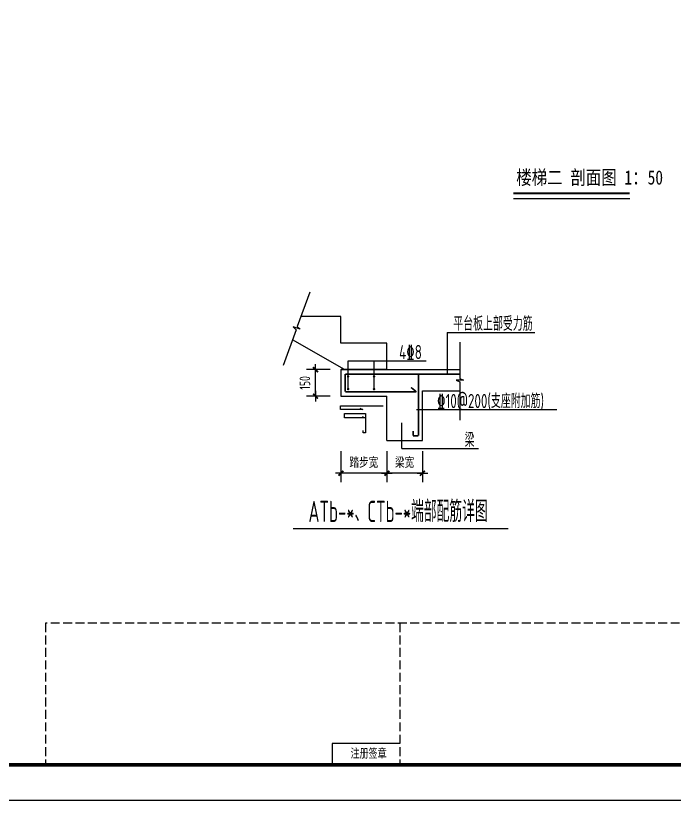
# Model space of a CAD drawing. Extents: x -2331248 to -1198620, y -977263 to -545844.
# Drawn here: x -1220791 to -1211494, y -855128 to -844054 of the extents above; entities that cross this region are included whole.
import ezdxf
from ezdxf.enums import TextEntityAlignment as Align

# ---------------------------------------------------------------- set-up
doc = ezdxf.new("R2010")
doc.units = 0
doc.header["$LTSCALE"] = 1000
doc.header["$MEASUREMENT"] = 0
doc.linetypes.add('CONTINOUS', pattern=[0])
doc.linetypes.add('DASH', pattern=[0.35, 0.25, -0.1])
doc.layers.get('0').update_dxf_attribs({"linetype": 'CONTINUOUS'})
doc.layers.get('DEFPOINTS').update_dxf_attribs({"linetype": 'CONTINUOUS'})
for name, color, linetype in [('AXIS', 253, 'CONTINOUS'), ('PUB_DIM', 3, 'CONTINUOUS'), ('PUB_TEXT', 7, 'CONTINUOUS'), ('PUB_TITLE', 4, 'CONTINUOUS'), ('PUB_WALL', 9, 'CONTINUOUS'), ('t图框', 222, 'CONTINUOUS'), ('构件', 74, 'CONTINUOUS'), ('构件名称', 7, 'CONTINUOUS'), ('柱__箍筋', 1, 'CONTINUOUS'), ('柱__纵筋', 1, 'CONTINUOUS'), ('柱__钢筋标注', 7, 'CONTINUOUS'), ('梁', 4, 'CONTINUOUS'), ('立面名称', 7, 'CONTINUOUS')]:
    doc.layers.add(name, color=color, linetype=linetype)
doc.styles.add('-黑体', font='SIMHEI.TTF', dxfattribs={"width": 0.8})
doc.styles.add('HZ2', font='txt.shx', dxfattribs={"width": 0.7, "bigfont": 'hztxt.shx'})
doc.styles.add('STYLE1', font='txt.shx', dxfattribs={"width": 0.75, "bigfont": 'hztxt.shx'})
doc.styles.add('TSSD_REIN', font='Tssdeng.shx', dxfattribs={"width": 0.7, "bigfont": 'hztxt.shx'})
doc.styles.add('房间名称', font='SIMPLEX', dxfattribs={"width": 0.7, "bigfont": '0HZTXT'})
doc.dimstyles.new('20', dxfattribs={"dimtxt": 300, "dimasz": 1, "dimexe": 250, "dimexo": 300, "dimgap": 150, "dimtad": 1, "dimdec": 0, "dimlfac": 0.2, "dimzin": 0, "dimdsep": 46, "dimtxsty": 'STYLE1', "dimblk": 'DD', "dimblk1": '_DIMX', "dimblk2": '_DIMX', "dimsah": 1, "dimcen": 0, "dimadec": 0, "dimazin": 0, "dimtfac": 1, "dimtdec": 0, "dimtmove": 2, "dimatfit": 3, "dimldrblk": '_DIMX', "dimfxl": 1, "dimtolj": 1, "dimtzin": 0, "dimarcsym": 0})

# ---------------------------------------------------------------- blocks, each defined once
blk = doc.blocks.new('ASDDA')
at = {"layer": 't图框', "linetype": 'DASH'}
for p, q in [((-295866, 3065618), (-315866, 3065618)), ((-315866, 3065618), (-315866, 3061618)), ((-305866, 3065618), (-305866, 3061618))]:
    blk.add_line(p, q, dxfattribs=at)
at = {"layer": 't图框', "linetype": 'DASH', "ltscale": 0.01}
for p, q in [((-307773, 3062218), (-307773, 3061618)), ((-305866, 3062218), (-307773, 3062218))]:
    blk.add_line(p, q, dxfattribs=at)
at = {"layer": 't图框'}
blk.add_line((-315866, 3061618), (-273366, 3061618), dxfattribs=at)
at = {"style": '房间名称', "width": 0.7}
blk.add_text('注册签章', height=280, dxfattribs=at).set_placement((-307254, 3061794))
blk = doc.blocks.new('_DIMX')
blk.add_line((-150, 0), (150, 0))
at = {"const_width": 50}
blk.add_lwpolyline([(-70, -70), (70, 70)], dxfattribs=at)
blk = doc.blocks.new('*D100')
at = {"layer": 'DEFPOINTS', "color": 0}
for p in [(-1752739, -2065396), (-1751739, -2065396), (-1752739, -2066321)]:
    blk.add_point(p, dxfattribs=at)
at = {"layer": 'PUB_DIM', "color": 0, "lineweight": -2}
for p, q in [((-1752739, -2065696), (-1752739, -2066571)), ((-1751739, -2065696), (-1751739, -2066571)), ((-1751740, -2066321), (-1752738, -2066321))]:
    blk.add_line(p, q, dxfattribs=at)
at = {"layer": 'PUB_DIM', "color": 0, "lineweight": -2, "rotation": 180}
blk.add_blockref('_DIMX', (-1752739, -2066321), dxfattribs=at)
at = {"layer": 'PUB_DIM', "color": 0, "lineweight": -2}
blk.add_blockref('_DIMX', (-1751739, -2066321), dxfattribs=at)
at = {"layer": 'PUB_DIM', "color": 0, "insert": (-1752239, -2066021), "char_height": 300, "attachment_point": 5, "style": 'TSSD_REIN'}
blk.add_mtext('\\A1;梁宽', dxfattribs=at)
blk = doc.blocks.new('DD')
blk.add_line((0, 0), (1, 0))
at = {"const_width": 0.45}
blk.add_lwpolyline([(1, 1), (-1, -1)], dxfattribs=at)
blk = doc.blocks.new('*D101')
at = {"layer": 'DEFPOINTS', "color": 0}
for p in [(-1754756, -2063396), (-1754039, -2063396), (-1754039, -2064146)]:
    blk.add_point(p, dxfattribs=at)
at = {"layer": 'PUB_DIM', "color": 0, "lineweight": -2}
for p, q in [((-1754339, -2063396), (-1755006, -2063396)), ((-1754756, -2064145), (-1754756, -2063397)), ((-1754339, -2064146), (-1755006, -2064146))]:
    blk.add_line(p, q, dxfattribs=at)
for p, rotation in [((-1754756, -2063396), 90), ((-1754756, -2064146), 270)]:
    blk.add_blockref('_DIMX', p, dxfattribs=dict(at, rotation=rotation))
at = {"layer": 'PUB_DIM', "color": 0, "insert": (-1755056, -2063771), "char_height": 300, "attachment_point": 5, "rotation": 90, "style": 'TSSD_REIN'}
blk.add_mtext('\\A1;150', dxfattribs=at)
blk = doc.blocks.new('*D102')
at = {"layer": 'DEFPOINTS', "color": 0}
for p in [(-1754039, -2065396), (-1752739, -2065396), (-1754039, -2066321)]:
    blk.add_point(p, dxfattribs=at)
at = {"layer": 'PUB_DIM', "color": 0, "lineweight": -2}
for p, q in [((-1754039, -2065696), (-1754039, -2066571)), ((-1752739, -2065696), (-1752739, -2066571)), ((-1752740, -2066321), (-1754038, -2066321))]:
    blk.add_line(p, q, dxfattribs=at)
at = {"layer": 'PUB_DIM', "color": 0, "lineweight": -2, "rotation": 180}
blk.add_blockref('_DIMX', (-1754039, -2066321), dxfattribs=at)
at = {"layer": 'PUB_DIM', "color": 0, "lineweight": -2}
blk.add_blockref('_DIMX', (-1752739, -2066321), dxfattribs=at)
at = {"layer": 'PUB_DIM', "color": 0, "insert": (-1753389, -2066021), "char_height": 300, "attachment_point": 5, "style": 'TSSD_REIN'}
blk.add_mtext('\\A1;踏步宽', dxfattribs=at)
blk = doc.blocks.new('A$C0F0D636E')
at = {"layer": 'AXIS'}
for points in [[(750, 6695.1), (401.2, 5732.2), (482.1, 5650.4), (286.7, 5721.2), (367.6, 5639.4), (0, 4624.5)], [(4988, 5286.2), (4988, 4262.1), (5091.9, 4212.8), (4884.1, 4212.8), (4988, 4163.4), (4988, 3083.9)]]:
    blk.add_lwpolyline(points, dxfattribs=at)
at = {"layer": 'PUB_WALL'}
for p, q in [((4636, 5556.8), (7103, 5556.8)), ((4636, 5556.8), (4636, 4387.8)), ((1834.2, 4756.8), (4041, 4756.8)), ((1834.2, 3963.6), (1834.2, 4756.8)), ((2567.2, 3963.6), (2567.2, 4756.8)), ((7728, 3373.8), (3769, 3373.8))]:
    blk.add_line(p, q, dxfattribs=at)
for points in [[(2168, 3424.8), (2250, 3383.8), (1624, 3383.8), (1624, 3490.8), (2823, 3490.8)], [(2236, 3189.8), (2318, 3148.8), (1731, 3148.8), (1731, 3269.8), (2324, 3269.8), (2324, 2727.8), (2259, 2727.8), (2259, 2792.8)]]:
    blk.add_lwpolyline(points, dxfattribs=at)
at = {"layer": '构件'}
for p, q in [((1631, 6012.8), (502.8, 6012.8)), ((1631, 5262.8), (1631, 6012.8)), ((1730.4, 4512.8), (265.6, 5357.8)), ((2931, 5262.8), (1631, 5262.8)), ((2931, 4512.8), (2931, 5262.8)), ((1631, 4512.8), (4988, 4512.8)), ((1631, 4512.8), (1631, 3762.8)), ((3931, 3912.8), (4988, 3912.8)), ((3931, 2512.8), (3931, 3912.8)), ((1631, 3762.8), (2931, 3762.8)), ((2931, 2512.8), (2931, 3762.8)), ((2931, 2512.8), (3931, 2512.8))]:
    blk.add_line(p, q, dxfattribs=at)
at = {"layer": '构件', "const_width": 50}
blk.add_lwpolyline([(1631, 4512.8), (2931, 4512.8)], dxfattribs=at)
at = {"layer": '构件名称'}
for q in [(3353, 3012.8), (5519.1, 2286.9)]:
    blk.add_line((3353, 2286.9), q, dxfattribs=at)
at = {"layer": '柱__箍筋', "const_width": 35}
for points in [[(1851.7, 4318.7, 1), (1816.7, 4318.7, 1), (1851.7, 4318.7)], [(2584.7, 4318.7, 1), (2549.7, 4318.7, 1), (2584.7, 4318.7)], [(1851.7, 3963.6, 1), (1816.7, 3963.6, 1), (1851.7, 3963.6)], [(2584.7, 3963.6, 1), (2549.7, 3963.6, 1), (2584.7, 3963.6)]]:
    blk.add_lwpolyline(points, format="xyb", dxfattribs=at)
at = {"layer": '柱__纵筋', "const_width": 45}
for points in [[(4988, 4387.8), (1754.2, 4387.8)], [(1754.2, 4387.8), (1754.2, 3887.7)], [(3818.5, 4387.8), (3818.5, 2646.1)], [(3613.8, 4008.7), (3762, 3887.7)], [(3762, 3887.7), (1754.2, 3887.7)], [(3670.3, 2777.9), (3670.3, 2646.1)], [(3670.3, 2646.1), (3818.5, 2646.1)]]:
    blk.add_lwpolyline(points, dxfattribs=at)
at = {"layer": '立面名称', "const_width": 45}
blk.add_lwpolyline([(284, 22.5), (6355.8, 22.5)], dxfattribs=at)
at = {"layer": '构件名称', "style": 'HZ2', "width": 0.7}
blk.add_text('梁', height=400, dxfattribs=at).set_placement((5124.8, 2326.6))
at = {"layer": '柱__钢筋标注', "style": 'TSSD_REIN', "width": 0.7}
for s, p in [('平台板上部受力筋', (4804.3, 5608.8)), ('4%%1328', (3275.3, 4808.8)), ('%%13210@200(支座附加筋)', (4345.3, 3425.8))]:
    blk.add_text(s, height=400, dxfattribs=at).set_placement(p)
at = {"layer": '立面名称', "style": 'TSSD_REIN', "width": 0.6}
blk.add_text('ATb-*、CTb-*端部配筋详图', height=600, dxfattribs=at).set_placement((5773, 210.1), align=Align.RIGHT)
at = {"layer": 'PUB_DIM'}
dim = blk.add_linear_dim(base=(914, 4512.8), p1=(1631, 3762.8), p2=(1631, 4512.8), angle=90, dimstyle='20', override={"dimtxsty": 'TSSD_REIN'}, dxfattribs=at)
dim.commit()
dim.dimension.update_dxf_attribs({"geometry": '*D101', "text_midpoint": (614, 4137.8), "insert": (1755670.2, 2067908.4)})
for base, p1, p2, text, picture, middle in [((1631, 1587.8), (2931, 2512.8), (1631, 2512.8), '踏步宽', '*D102', (2281, 1887.8)), ((2931, 1587.8), (3931, 2512.8), (2931, 2512.8), '梁宽', '*D100', (3431, 1887.8))]:
    dim = blk.add_linear_dim(base=base, p1=p1, p2=p2, text=text, dimstyle='20', override={"dimtxsty": 'TSSD_REIN'}, dxfattribs=at)
    dim.commit()
    dim.dimension.update_dxf_attribs({"geometry": picture, "text_midpoint": middle, "insert": (1755670.2, 2067908.4)})

msp = doc.modelspace()

# ---------------------------------------------------------------- linework, layer by layer
at = {"const_width": 25}
msp.add_lwpolyline([(-1212124.4, -846561.8), (-1213766.1, -846561.8)], dxfattribs=at)
at = {"layer": 'PUB_TEXT'}
msp.add_lwpolyline([(-1212124.4, -846636.8), (-1213766.1, -846636.8)], dxfattribs=at)
at = {"layer": 'PUB_TITLE'}
msp.add_lwpolyline([(-1240670, -855128), (-1198620, -855128), (-1198620, -825428), (-1240670, -825428)], close=True, dxfattribs=at)
at = {"layer": 'PUB_TITLE', "const_width": 50}
msp.add_lwpolyline([(-1239420, -854628), (-1199120, -854628), (-1199120, -825928), (-1239420, -825928)], close=True, dxfattribs=at)

# ---------------------------------------------------------------- block references
at = {"lineweight": -3, "xscale": 0.5000067828223109, "yscale": 0.5000067832879722, "zscale": 0.5000067830419062}
msp.add_blockref('ASDDA', (-1062435.4, -2385458), dxfattribs=at)
at = {"layer": '梁', "xscale": 0.5, "yscale": 0.5, "zscale": 0.5}
msp.add_blockref('A$C0F0D636E', (-1217016.2, -851305.7), dxfattribs=at)

# ---------------------------------------------------------------- texts
at = {"layer": 'PUB_TEXT', "style": '-黑体', "width": 0.8}
msp.add_text('楼梯二 剖面图 1：50', height=200, dxfattribs=at).set_placement((-1213725.5, -846437.1))

doc.saveas('drawing.dxf')
